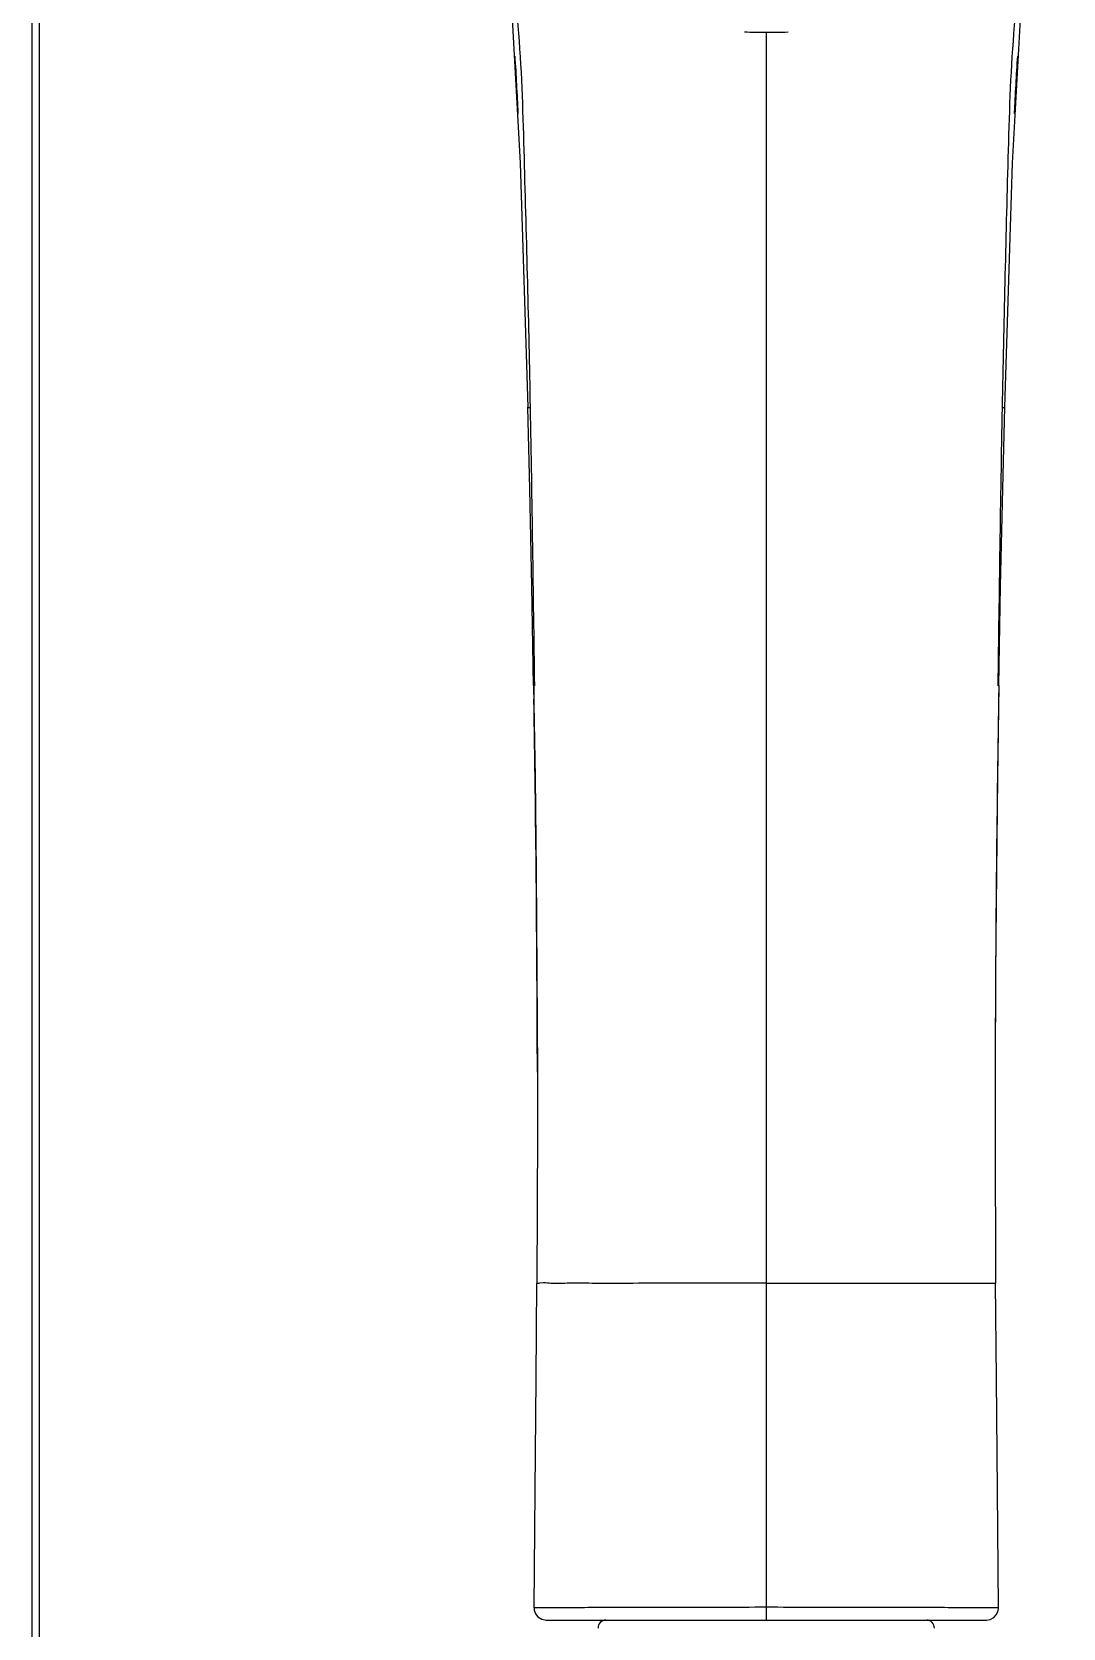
# Model space of a CAD drawing. Header units: millimetres. Extents: x 13495 to 14291, y -4366 to -3315.
# Drawn here: x 13867.26 to 13884.09, y -3839.25 to -3813.2 of the extents above; entities that cross this region are included whole.
import ezdxf

# ---------------------------------------------------------------- set-up
doc = ezdxf.new("R2010")
doc.units = ezdxf.units.MM
doc.header["$LTSCALE"] = 0.1
doc.layers.add('1', color=7, linetype='Continuous')

msp = doc.modelspace()

# ---------------------------------------------------------------- linework, layer by layer
at = {"layer": '1', "color": 7, "linetype": 'Continuous'}
for p, q in [((13867.255, -3802.95), (13867.255, -3989.266)), ((13867.38, -3989.267), (13867.38, -3803.094)), ((13879.242, -3813.206), (13879.242, -3839.123)), ((13883.136, -3819.326), (13883.26, -3815.344)), ((13875.445, -3823.868), (13875.447, -3823.87)), ((13875.446, -3823.87), (13875.45, -3824.094)), ((13875.462, -3823.874), (13875.447, -3823.87)), ((13883.036, -3823.87), (13883.021, -3823.874)), ((13883.037, -3823.87), (13883.034, -3824.094)), ((13883.039, -3823.868), (13883.036, -3823.87)), ((13875.505, -3830.181), (13875.506, -3830.649)), ((13882.978, -3830.181), (13882.977, -3830.648)), ((13879.242, -3833.623), (13882.986, -3833.623)), ((13880.668, -3833.623), (13881.06, -3833.623)), ((13882.981, -3833.623), (13882.986, -3833.623)), ((13875.451, -3838.921), (13875.451, -3838.921)), ((13883.033, -3838.921), (13883.032, -3838.921)), ((13875.651, -3839.123), (13882.836, -3839.123)), ((13876.764, -3839.123), (13882.604, -3839.123)), ((13882.835, -3839.123), (13882.899, -3839.111))]:
    msp.add_line(p, q, dxfattribs=at)
for points in [[(13883.26, -3815.344), (13883.391, -3812.99), (13883.668, -3811.194), (13884.087, -3809.748)], [(13875.093, -3812.989), (13875.224, -3815.344), (13875.348, -3819.326)], [(13883.341, -3813.594), (13883.309, -3814.143), (13883.291, -3814.533)], [(13875.445, -3823.868), (13875.415, -3822.246), (13875.381, -3820.66), (13875.348, -3819.326)], [(13883.039, -3823.868), (13883.068, -3822.246), (13883.103, -3820.66), (13883.136, -3819.326)], [(13875.445, -3823.868), (13875.467, -3825.367), (13875.485, -3826.914), (13875.498, -3828.555), (13875.505, -3830.181)], [(13883.039, -3823.868), (13883.016, -3825.367), (13882.998, -3826.914), (13882.985, -3828.555), (13882.978, -3830.181)], [(13875.506, -3830.649), (13875.507, -3831.126), (13875.497, -3833.623)], [(13882.977, -3830.649), (13882.977, -3831.126), (13882.986, -3833.623)], [(13875.451, -3838.921), (13875.469, -3837.014), (13875.485, -3835.176), (13875.497, -3833.623)], [(13881.06, -3833.623), (13881.732, -3833.623), (13882.249, -3833.623)], [(13883.032, -3838.921), (13883.015, -3837.014), (13882.999, -3835.176), (13882.986, -3833.623)], [(13875.451, -3838.921), (13875.454, -3838.958), (13875.474, -3839.017), (13875.515, -3839.07), (13875.576, -3839.108), (13875.651, -3839.123)], [(13882.899, -3839.111), (13882.954, -3839.081), (13882.996, -3839.038), (13883.022, -3838.988), (13883.032, -3838.936), (13883.033, -3838.921)]]:
    msp.add_lwpolyline(points, dxfattribs=at)
for centre, radius, start, end in [((13879.243, -3801.798), 11.408, 268.2071, 269.9957), ((13879.241, -3801.476), 11.73, 270.0012, 271.74), ((12818.862, -3837.696), 1056.691, 0.749506, 0.995815), ((14940.829, -3837.708), 1057.898, 179.004698, 179.250725), ((13427.974, -3831.239), 447.533, 0.54266, 0.91485), ((14329.39, -3831.226), 446.413, 179.08449, 179.45761), ((13428.471, -3831.238), 447.036, 0.13548, 0.54312), ((14331.639, -3831.242), 448.662, 179.45837, 179.86457), ((13876.621, -3839.248), 0.125, 90, 182), ((13881.862, -3839.248), 0.125, 358, 90)]:
    msp.add_arc(centre, radius, start, end, dxfattribs=at)
for points, knots in [([(13875.393, -3819.331), (13875.369, -3817.973), (13875.31, -3815.937), (13875.24, -3813.224), (13875.058, -3811.877), (13874.923, -3811.214)], [0, 0, 0, 0, 0.500635, 0.750716, 1, 1, 1, 1]), ([(13883.561, -3811.214), (13883.425, -3811.877), (13883.244, -3813.224), (13883.166, -3815.937), (13883.119, -3817.973), (13883.09, -3819.331)], [0, 0, 0, 0, 0.249266, 0.499366, 1, 1, 1, 1]), ([(13875.348, -3819.326), (13875.348, -3819.33), (13875.371, -3819.327), (13875.382, -3819.331), (13875.393, -3819.331)], [0, 0, 0, 0, 0.260266, 1, 1, 1, 1]), ([(13883.09, -3819.331), (13883.102, -3819.331), (13883.112, -3819.327), (13883.135, -3819.33), (13883.136, -3819.326)], [0, 0, 0, 0, 0.739733, 1, 1, 1, 1]), ([(13879.242, -3833.623), (13878.749, -3833.623), (13878.022, -3833.624), (13877.099, -3833.625), (13876.498, -3833.628), (13876.068, -3833.621), (13875.708, -3833.633), (13875.625, -3833.612), (13875.484, -3833.63), (13875.497, -3833.623)], [0, 0, 0, 0, 0.394798, 0.580588, 0.743729, 0.86754, 0.946998, 0.988101, 1, 1, 1, 1]), ([(13879.242, -3838.913), (13878.742, -3838.914), (13877.808, -3838.914), (13876.727, -3838.915), (13876.049, -3838.921), (13875.742, -3838.918), (13875.559, -3838.925), (13875.474, -3838.918), (13875.451, -3838.921)], [0, 0, 0, 0, 0.395641, 0.739011, 0.855109, 0.932841, 0.981711, 1, 1, 1, 1]), ([(13883.033, -3838.921), (13883.01, -3838.918), (13882.924, -3838.925), (13882.742, -3838.918), (13882.435, -3838.921), (13881.756, -3838.915), (13880.675, -3838.914), (13879.742, -3838.914), (13879.242, -3838.913)], [0, 0, 0, 0, 0.018291, 0.067158, 0.14489, 0.260978, 0.604371, 1, 1, 1, 1])]:
    msp.add_open_spline(points, degree=3, knots=knots, dxfattribs=at)
for points in [[(13875.192, -3814.53), (13875.179, -3814.218), (13875.163, -3813.906), (13875.142, -3813.594)], [(13883.341, -3813.594), (13883.32, -3813.907), (13883.305, -3814.22), (13883.291, -3814.533)]]:
    msp.add_open_spline(points, degree=3, dxfattribs=at)

doc.saveas('drawing.dxf')
